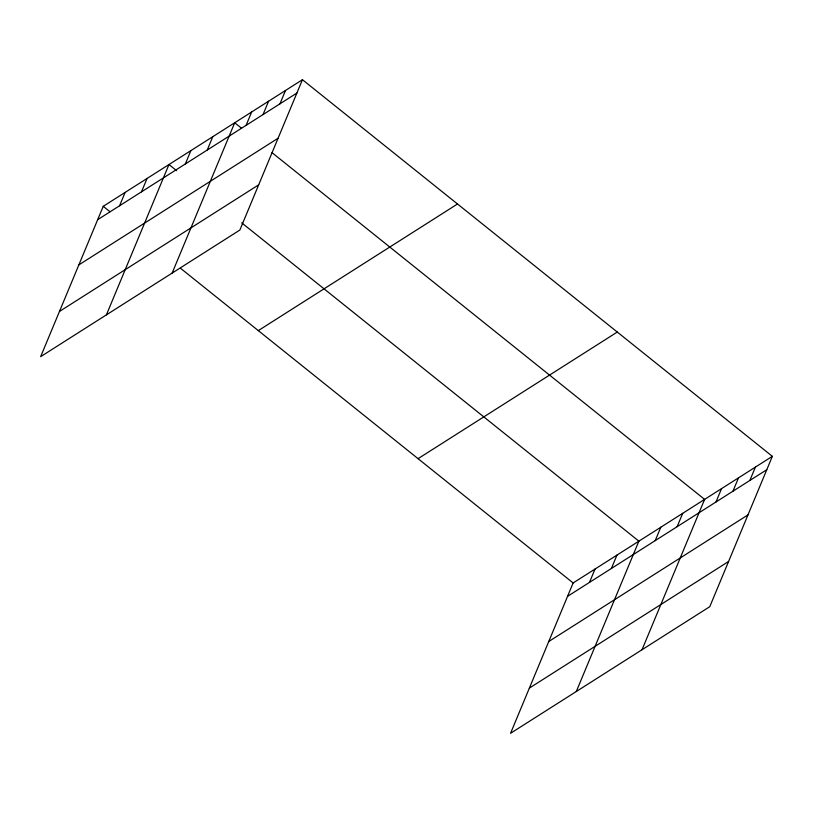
<?xml version="1.0" encoding="UTF-8"?>
<svg xmlns="http://www.w3.org/2000/svg" width="813" height="813" viewBox="0 0 813 813"><rect width="100%" height="100%" fill="white"/><g stroke="black" fill="none" stroke-linecap="round" stroke-linejoin="round"><path stroke-width="1.22" d="M302.446 79.704L103.231 206.319L40.65 356.663L239.865 230.038L302.446 79.704L772.35 456.337L709.769 606.681L510.554 733.296L573.135 582.962L772.35 456.337M119.582 205.76L125.141 192.396M141.492 191.827L147.062 178.464M106.391 314.875L168.972 164.531L176.624 170.669M185.323 163.972L190.882 150.608M207.234 150.039L212.793 136.675M172.132 273.087L234.713 122.753L241.41 128.119M246.085 125.354L251.644 111.991M263.016 114.592L268.575 101.229M279.946 103.83L285.515 90.467M589.486 582.393L595.045 569.029M611.396 568.47L616.965 555.106M576.295 691.517L638.876 541.173L241.715 222.843M655.227 540.615L660.786 527.251M677.138 526.682L682.707 513.318M642.036 649.729L704.617 499.395L272.04 152.671M715.989 501.997L721.548 488.633M732.92 491.235L738.489 477.871M749.85 480.463L755.419 467.099M97.672 219.683L296.877 93.068M78.851 264.886L278.066 138.261M59.461 311.46L258.676 184.836M258.3 330.617L457.516 203.992M418.065 458.674L617.28 332.05M567.576 596.325L766.791 469.701M548.755 641.528L747.97 514.903M529.375 688.093L728.59 561.478M103.231 206.319L109.928 211.695M180.76 268.463L573.135 582.962"/></g></svg>
